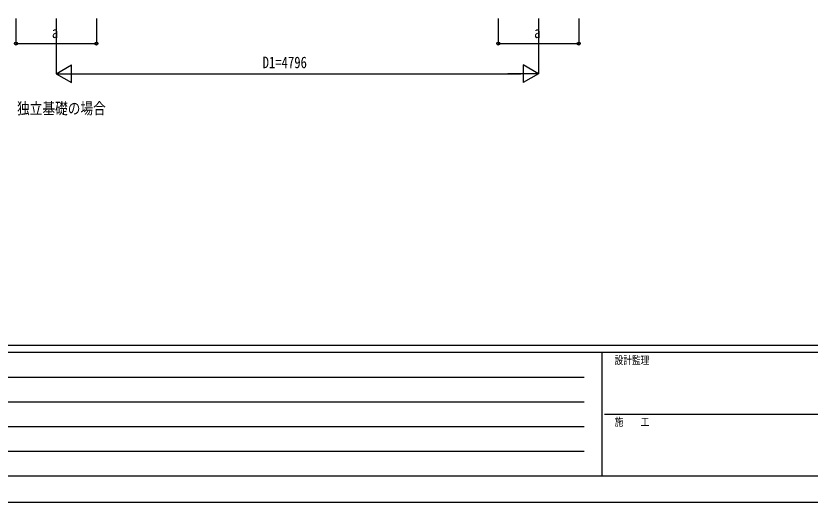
# Model space of a CAD drawing. Units: millimetres, scale not verified. Extents: x -14718 to 14718, y -10395 to 10395.
# Drawn here: x -10393 to -2496, y -10395 to -5563 of the extents above; entities that cross this region are included whole.
import ezdxf
from ezdxf.enums import TextEntityAlignment as Align

# ---------------------------------------------------------------- set-up
doc = ezdxf.new("R2010")
doc.units = ezdxf.units.MM
doc.header["$LTSCALE"] = 50
for name, color, linetype in [('0-2_USER1', 3, 'Continuous'), ('0-6_YKK_D', 6, 'Continuous'), ('0-7_YKK_ZWAK', 7, 'Continuous')]:
    doc.layers.add(name, color=color, linetype=linetype)
doc.styles.add('ＭＳ ゴシック', font='')
doc.styles.get('ＭＳ ゴシック').set_extended_font_data('MS Gothic')

msp = doc.modelspace()

# ---------------------------------------------------------------- linework, layer by layer
at = {"layer": '0-6_YKK_D'}
for p, q in [((-10392.94, -5588.44), (-10392.94, -5838.44)), ((-9992.94, -5588.44), (-9992.94, -6138.44)), ((-9592.94, -5588.44), (-9592.94, -5838.44)), ((-5597.03, -5588.44), (-5597.03, -5838.44)), ((-5197.03, -5588.44), (-5197.03, -6138.44)), ((-4797.03, -5588.44), (-4797.03, -5838.44)), ((-10392.94, -5837.44), (-9592.94, -5837.44)), ((-5597.03, -5837.44), (-4797.03, -5837.44)), ((-9992.94, -6137.44), (-9841.39, -6049.94)), ((-9841.39, -6224.94), (-9841.39, -6049.94)), ((-5197.03, -6137.44), (-5348.58, -6049.94)), ((-5348.58, -6049.94), (-5348.58, -6224.94)), ((-9992.94, -6137.44), (-9841.39, -6224.94)), ((-9992.94, -6137.44), (-9689.83, -6137.44)), ((-9817.94, -6137.44), (-5372.03, -6137.44)), ((-5197.03, -6137.44), (-5500.14, -6137.44)), ((-5197.03, -6137.44), (-5348.58, -6224.94))]:
    msp.add_line(p, q, dxfattribs=at)
for centre in [(-10392.94, -5837.44), (-9592.94, -5837.44), (-5597.03, -5837.44), (-4797.03, -5837.44)]:
    msp.add_circle(centre, 14.88, dxfattribs=at)
at = {"layer": '0-7_YKK_ZWAK'}
for p, q in [((13632.57, -8837.5), (-13667.43, -8837.5)), ((-4567.43, -8907.5), (-13667.43, -8907.5)), ((-4567.43, -8907.5), (-4567.43, -10132.5)), ((-17.43, -8907.5), (-4567.43, -8907.5)), ((-13518.68, -9152.5), (-4742.43, -9152.5)), ((-13518.68, -9397.5), (-4742.43, -9397.5)), ((-4541.18, -9520), (-17.43, -9520)), ((-13518.68, -9642.5), (-4742.43, -9642.5)), ((-13518.68, -9887.5), (-4742.43, -9887.5)), ((-13667.43, -10132.5), (-4567.43, -10132.5)), ((-4567.43, -10132.5), (-17.43, -10132.5))]:
    msp.add_line(p, q, dxfattribs=at)
msp.add_lwpolyline([(-14717.5, -10395), (14717.5, -10395), (14717.5, 10395), (-14717.5, 10395)], close=True, dxfattribs=at)

# ---------------------------------------------------------------- texts
at = {"layer": '0-2_USER1', "style": 'ＭＳ ゴシック', "width": 0.8}
msp.add_text('独立基礎の場合', height=115.5, dxfattribs=at).set_placement((-10381.76, -6574.44), align=Align.BOTTOM_LEFT)
at = {"layer": '0-6_YKK_D', "style": 'ＭＳ ゴシック', "width": 0.8}
for s, p in [('a', (-10034.94, -5817.44)), ('a', (-5239.03, -5817.44)), ('D1=4796', (-7939.39, -6117.44))]:
    msp.add_text(s, height=115.5, dxfattribs=at).set_placement(p, align=Align.BOTTOM_LEFT)
at = {"layer": '0-7_YKK_ZWAK', "style": 'ＭＳ ゴシック', "width": 0.8}
for s, p in [('設計監理', (-4439.1, -9047.5)), ('施\u3000\u3000工', (-4439.1, -9660))]:
    msp.add_text(s, height=76.98, dxfattribs=at).set_placement(p, align=Align.BOTTOM_LEFT)

doc.saveas('drawing.dxf')
